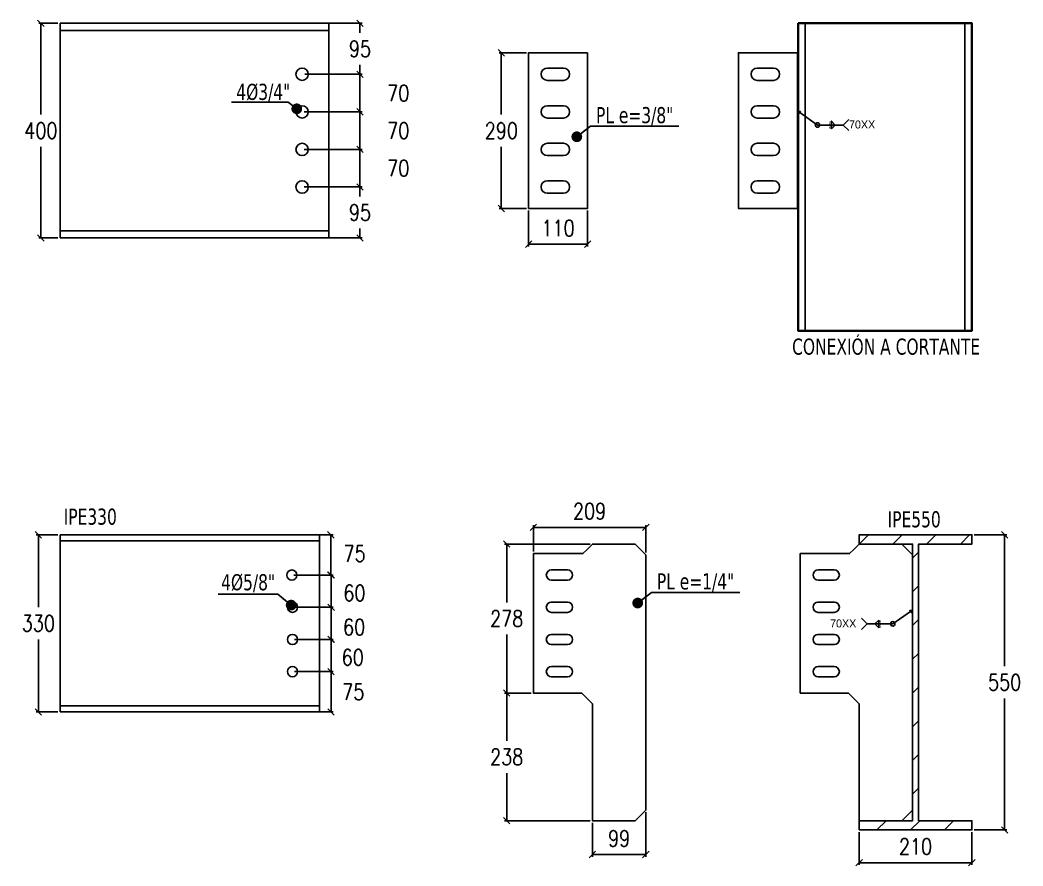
# Model space of a CAD drawing. Header units: millimetres. Extents: x -3691 to 88708, y -21236 to 36560.
# Drawn here: x 10652 to 12521, y -12082 to -10506 of the extents above; entities that cross this region are included whole.
import ezdxf
from ezdxf.enums import TextEntityAlignment as Align

# ---------------------------------------------------------------- set-up
doc = ezdxf.new("R2010")
doc.units = ezdxf.units.MM
for name, color, linetype in [('COTAS', 8, 'Continuous'), ('P-PLATINA', 6, 'Continuous'), ('perforaciones', 1, 'Continuous'), ('TITULO', 3, 'Continuous')]:
    doc.layers.add(name, color=color, linetype=linetype)
doc.layers.add('E_COLUMNAS-3', color=1, linetype='Continuous', lineweight=35)
doc.styles.add('CNI_COTAS', font='romans.shx', dxfattribs={"width": 0.8})
doc.styles.add('ROMANS', font='DINGRAFO.SHX')
doc.styles.add('VERDANA', font='verdana.ttf')
doc.dimstyles.new('1.1', dxfattribs={"dimscale": 0, "dimtxt": 15, "dimasz": 20, "dimexe": 2, "dimexo": 2, "dimgap": 7, "dimtad": 1, "dimdec": 0, "dimzin": 4, "dimdsep": 46, "dimtxsty": 'CNI_COTAS', "dimblk": 'DOTSMALL', "dimcen": 0, "dimclrd": 256, "dimclrt": 3, "dimadec": 0, "dimazin": 0, "dimtfac": 1, "dimtdec": 0, "dimtmove": 2, "dimatfit": 0, "dimldrblk": 'DOT', "dimfxl": 0.05, "dimtolj": 1, "dimtzin": 0, "dimarcsym": 1})
doc.dimstyles.new('1.4', dxfattribs={"dimscale": 0, "dimtxt": 30, "dimasz": 12, "dimexe": 4, "dimexo": 4, "dimgap": 15, "dimtad": 1, "dimdec": 0, "dimzin": 4, "dimdsep": 46, "dimtxsty": 'CNI_COTAS', "dimblk": 'OBLIQUE', "dimcen": -0.09, "dimclrd": 256, "dimclrt": 3, "dimadec": 0, "dimazin": 0, "dimtfac": 1, "dimtdec": 0, "dimtmove": 2, "dimatfit": 0, "dimldrblk": 'DOT', "dimfxl": 0.05, "dimtolj": 1, "dimtzin": 0, "dimarcsym": 0})

# ---------------------------------------------------------------- blocks, each defined once
blk = doc.blocks.new('_Dot')
at = {"color": 0, "linetype": 'ByBlock', "lineweight": -2}
blk.add_line((-0.5, 0), (-1, 0), dxfattribs=at)
at = {"color": 0, "linetype": 'ByBlock', "const_width": 0.5}
blk.add_lwpolyline([(-0.25, 0, 1), (0.25, 0, 1)], format="xyb", close=True, dxfattribs=at)
blk = doc.blocks.new('_DotSmall')
at = {"color": 0, "linetype": 'ByBlock', "const_width": 0.5}
blk.add_lwpolyline([(-0.0625, 0, 1), (0.0625, 0, 1)], format="xyb", close=True, dxfattribs=at)
blk = doc.blocks.new('_Oblique')
at = {"color": 0, "linetype": 'ByBlock', "lineweight": -2}
blk.add_line((-0.5, -0.5), (0.5, 0.5), dxfattribs=at)
blk = doc.blocks.new('*D172')
at = {"layer": 'COTAS', "color": 0, "lineweight": -2, "transparency": 16777216}
for p, q in [((11162.4, -11539.9), (11235.7, -11539.9)), ((11163.7, -11599.9), (11235.7, -11599.9))]:
    blk.add_line(p, q, dxfattribs=at)
at = {"layer": 'COTAS', "lineweight": -2, "transparency": 16777216}
blk.add_line((11231.7, -11539.9), (11231.7, -11599.9), dxfattribs=at)
at = {"layer": 'Defpoints', "color": 0, "transparency": 16777216}
for p in [(11158.4, -11539.9), (11159.7, -11599.9), (11231.7, -11599.9)]:
    blk.add_point(p, dxfattribs=at)
at = {"layer": 'COTAS', "lineweight": -2, "transparency": 16777216, "xscale": 12, "yscale": 12, "zscale": 12}
for p, rotation in [((11231.7, -11539.9), 90), ((11231.7, -11599.9), 270)]:
    blk.add_blockref('_Oblique', p, dxfattribs=dict(at, rotation=rotation))
at = {"layer": 'COTAS', "color": 3, "transparency": 16777216, "insert": (11275.1, -11573.4), "char_height": 30, "attachment_point": 5, "rotation": 0.01, "style": 'CNI_COTAS'}
blk.add_mtext('\\A1;60', dxfattribs=at)
blk = doc.blocks.new('*D173')
at = {"layer": 'COTAS', "color": 0, "lineweight": -2, "transparency": 16777216}
for p, q in [((11163.7, -11599.9), (11235.7, -11599.9)), ((11163.7, -11659.9), (11235.7, -11659.9))]:
    blk.add_line(p, q, dxfattribs=at)
at = {"layer": 'COTAS', "lineweight": -2, "transparency": 16777216}
blk.add_line((11231.7, -11599.9), (11231.7, -11659.9), dxfattribs=at)
at = {"layer": 'Defpoints', "color": 0, "transparency": 16777216}
for p in [(11159.7, -11599.9), (11159.7, -11659.9), (11231.7, -11659.9)]:
    blk.add_point(p, dxfattribs=at)
at = {"layer": 'COTAS', "lineweight": -2, "transparency": 16777216, "xscale": 12, "yscale": 12, "zscale": 12}
for p, rotation in [((11231.7, -11599.9), 90), ((11231.7, -11659.9), 270)]:
    blk.add_blockref('_Oblique', p, dxfattribs=dict(at, rotation=rotation))
at = {"layer": 'COTAS', "color": 3, "transparency": 16777216, "insert": (11274.6, -11636.9), "char_height": 30, "attachment_point": 5, "rotation": 0.01, "style": 'CNI_COTAS'}
blk.add_mtext('\\A1;60', dxfattribs=at)
blk = doc.blocks.new('*D174')
at = {"layer": 'COTAS', "color": 0, "lineweight": -2, "transparency": 16777216}
for p, q in [((11163.7, -11659.9), (11235.6, -11659.9)), ((11163.7, -11719.9), (11235.6, -11719.9))]:
    blk.add_line(p, q, dxfattribs=at)
at = {"layer": 'COTAS', "lineweight": -2, "transparency": 16777216}
blk.add_line((11231.6, -11659.9), (11231.6, -11719.9), dxfattribs=at)
at = {"layer": 'Defpoints', "color": 0, "transparency": 16777216}
for p in [(11159.7, -11659.9), (11159.7, -11719.9), (11231.6, -11719.9)]:
    blk.add_point(p, dxfattribs=at)
at = {"layer": 'COTAS', "lineweight": -2, "transparency": 16777216, "xscale": 12, "yscale": 12, "zscale": 12}
for p, rotation in [((11231.6, -11659.9), 90), ((11231.6, -11719.9), 270)]:
    blk.add_blockref('_Oblique', p, dxfattribs=dict(at, rotation=rotation))
at = {"layer": 'COTAS', "color": 3, "transparency": 16777216, "insert": (11271.9, -11693.3), "char_height": 30, "attachment_point": 5, "rotation": 0.01, "style": 'CNI_COTAS'}
blk.add_mtext('\\A1;60', dxfattribs=at)
blk = doc.blocks.new('*D175')
at = {"layer": 'COTAS', "color": 0, "lineweight": -2, "transparency": 16777216}
for p, q in [((11157.8, -11464.9), (11235.2, -11464.9)), ((11162.4, -11539.9), (11235.2, -11539.9))]:
    blk.add_line(p, q, dxfattribs=at)
at = {"layer": 'COTAS', "lineweight": -2, "transparency": 16777216}
blk.add_line((11231.2, -11539.9), (11231.2, -11464.9), dxfattribs=at)
at = {"layer": 'Defpoints', "color": 0, "transparency": 16777216}
for p in [(11153.8, -11464.9), (11231.2, -11464.9), (11158.4, -11539.9)]:
    blk.add_point(p, dxfattribs=at)
at = {"layer": 'COTAS', "lineweight": -2, "transparency": 16777216, "xscale": 12, "yscale": 12, "zscale": 12}
for p, rotation in [((11231.2, -11464.9), 90), ((11231.2, -11539.9), 270)]:
    blk.add_blockref('_Oblique', p, dxfattribs=dict(at, rotation=rotation))
at = {"layer": 'COTAS', "color": 3, "transparency": 16777216, "insert": (11275.4, -11500.1), "char_height": 30, "attachment_point": 5, "rotation": 0.01, "style": 'CNI_COTAS'}
blk.add_mtext('\\A1;75', dxfattribs=at)
blk = doc.blocks.new('*D176')
at = {"layer": 'COTAS', "color": 0, "lineweight": -2, "transparency": 16777216}
for p, q in [((11163.7, -11719.9), (11235.6, -11719.9)), ((11163.7, -11794.9), (11235.6, -11794.9))]:
    blk.add_line(p, q, dxfattribs=at)
at = {"layer": 'COTAS', "lineweight": -2, "transparency": 16777216}
blk.add_line((11231.6, -11719.9), (11231.6, -11794.9), dxfattribs=at)
at = {"layer": 'Defpoints', "color": 0, "transparency": 16777216}
for p in [(11159.7, -11719.9), (11159.7, -11794.9), (11231.6, -11794.9)]:
    blk.add_point(p, dxfattribs=at)
at = {"layer": 'COTAS', "lineweight": -2, "transparency": 16777216, "xscale": 12, "yscale": 12, "zscale": 12}
for p, rotation in [((11231.6, -11719.9), 90), ((11231.6, -11794.9), 270)]:
    blk.add_blockref('_Oblique', p, dxfattribs=dict(at, rotation=rotation))
at = {"layer": 'COTAS', "color": 3, "transparency": 16777216, "insert": (11273, -11757.4), "char_height": 30, "attachment_point": 5, "rotation": 0.01, "style": 'CNI_COTAS'}
blk.add_mtext('\\A1;75', dxfattribs=at)
blk = doc.blocks.new('*D183')
at = {"layer": 'COTAS', "color": 0, "lineweight": -2, "transparency": 16777216}
for p, q in [((11608.7, -11495.9), (11608.7, -11447.1)), ((11818.2, -11498.1), (11818.2, -11447.1))]:
    blk.add_line(p, q, dxfattribs=at)
at = {"layer": 'COTAS', "lineweight": -2, "transparency": 16777216}
blk.add_line((11608.7, -11451.1), (11818.2, -11451.1), dxfattribs=at)
at = {"layer": 'Defpoints', "color": 0, "transparency": 16777216}
for p in [(11818.2, -11451.1), (11608.7, -11499.9), (11818.2, -11502.1)]:
    blk.add_point(p, dxfattribs=at)
at = {"layer": 'COTAS', "lineweight": -2, "transparency": 16777216, "xscale": 12, "yscale": 12, "zscale": 12, "rotation": 180}
blk.add_blockref('_Oblique', (11608.7, -11451.1), dxfattribs=at)
at = {"layer": 'COTAS', "lineweight": -2, "transparency": 16777216, "xscale": 12, "yscale": 12, "zscale": 12}
blk.add_blockref('_Oblique', (11818.2, -11451.1), dxfattribs=at)
at = {"layer": 'COTAS', "color": 3, "transparency": 16777216, "insert": (11713.4, -11421.1), "char_height": 30, "attachment_point": 5, "style": 'CNI_COTAS'}
blk.add_mtext('\\A1;209', dxfattribs=at)
blk = doc.blocks.new('*D184')
at = {"layer": 'COTAS', "color": 0, "lineweight": -2, "transparency": 16777216}
for p, q in [((11714.7, -11482.1), (11554.9, -11482.1)), ((11604.7, -11759.9), (11554.9, -11759.9))]:
    blk.add_line(p, q, dxfattribs=at)
at = {"layer": 'COTAS', "lineweight": -2, "transparency": 16777216}
for p, q in [((11558.9, -11482.1), (11558.9, -11591)), ((11558.9, -11759.9), (11558.9, -11651))]:
    blk.add_line(p, q, dxfattribs=at)
at = {"layer": 'Defpoints', "color": 0, "transparency": 16777216}
for p in [(11718.7, -11482.1), (11558.9, -11759.9), (11608.7, -11759.9)]:
    blk.add_point(p, dxfattribs=at)
at = {"layer": 'COTAS', "lineweight": -2, "transparency": 16777216, "xscale": 12, "yscale": 12, "zscale": 12}
for p, rotation in [((11558.9, -11482.1), 90), ((11558.9, -11759.9), 270)]:
    blk.add_blockref('_Oblique', p, dxfattribs=dict(at, rotation=rotation))
at = {"layer": 'COTAS', "color": 3, "transparency": 16777216, "insert": (11558.9, -11621), "char_height": 30, "attachment_point": 5, "rotation": 0.01, "style": 'CNI_COTAS'}
blk.add_mtext('\\A1;278', dxfattribs=at)
blk = doc.blocks.new('*D185')
at = {"layer": 'COTAS', "color": 0, "lineweight": -2, "transparency": 16777216}
for p, q in [((11604.7, -11759.9), (11554.9, -11759.9)), ((11714.7, -11997.7), (11554.9, -11997.7))]:
    blk.add_line(p, q, dxfattribs=at)
at = {"layer": 'COTAS', "lineweight": -2, "transparency": 16777216}
for p, q in [((11558.9, -11759.9), (11558.9, -11848.8)), ((11558.9, -11997.7), (11558.9, -11908.8))]:
    blk.add_line(p, q, dxfattribs=at)
at = {"layer": 'Defpoints', "color": 0, "transparency": 16777216}
for p in [(11608.7, -11759.9), (11558.9, -11997.7), (11718.7, -11997.7)]:
    blk.add_point(p, dxfattribs=at)
at = {"layer": 'COTAS', "lineweight": -2, "transparency": 16777216, "xscale": 12, "yscale": 12, "zscale": 12}
for p, rotation in [((11558.9, -11759.9), 90), ((11558.9, -11997.7), 270)]:
    blk.add_blockref('_Oblique', p, dxfattribs=dict(at, rotation=rotation))
at = {"layer": 'COTAS', "color": 3, "transparency": 16777216, "insert": (11558.9, -11878.8), "char_height": 30, "attachment_point": 5, "rotation": 0.01, "style": 'CNI_COTAS'}
blk.add_mtext('\\A1;238', dxfattribs=at)
blk = doc.blocks.new('*D186')
at = {"layer": 'COTAS', "color": 0, "lineweight": -2, "transparency": 16777216}
for p, q in [((11818.2, -11981.7), (11818.2, -12064.7)), ((11718.7, -12001.7), (11718.7, -12064.7))]:
    blk.add_line(p, q, dxfattribs=at)
at = {"layer": 'COTAS', "lineweight": -2, "transparency": 16777216}
blk.add_line((11718.7, -12060.7), (11818.2, -12060.7), dxfattribs=at)
at = {"layer": 'Defpoints', "color": 0, "transparency": 16777216}
for p in [(11818.2, -11977.7), (11718.7, -11997.7), (11818.2, -12060.7)]:
    blk.add_point(p, dxfattribs=at)
at = {"layer": 'COTAS', "lineweight": -2, "transparency": 16777216, "xscale": 12, "yscale": 12, "zscale": 12, "rotation": 180}
blk.add_blockref('_Oblique', (11718.7, -12060.7), dxfattribs=at)
at = {"layer": 'COTAS', "lineweight": -2, "transparency": 16777216, "xscale": 12, "yscale": 12, "zscale": 12}
blk.add_blockref('_Oblique', (11818.2, -12060.7), dxfattribs=at)
at = {"layer": 'COTAS', "color": 3, "transparency": 16777216, "insert": (11768.4, -12030.7), "char_height": 30, "attachment_point": 5, "style": 'CNI_COTAS'}
blk.add_mtext('\\A1;99', dxfattribs=at)
blk = doc.blocks.new('SOLDADURA FILETE ALREDEDOR 1 DE 8')
h = blk.add_hatch(color=256)
h.dxf.hatch_style = 1
h.paths.add_polyline_path([(8202.3, -7175.2), (8199.7, -7171.4), (8204.2, -7171)])
for p, q in [((8201, -7173.3), (8168, -7196.3)), ((8168, -7196.3), (8120.2, -7196.3)), ((8141.8, -7189.2), (8134.7, -7196.3)), ((8141.8, -7203.4), (8134.7, -7196.3)), ((8141.8, -7196.3), (8141.8, -7189.2)), ((8141.8, -7196.3), (8141.8, -7203.4))]:
    blk.add_line(p, q)
blk.add_lwpolyline([(8204.2, -7171), (8202.3, -7175.2), (8199.7, -7171.4)], close=True)
blk.add_lwpolyline([(8109.7, -7206.8), (8120.2, -7196.3), (8109.7, -7185.8)])
blk.add_circle((8168, -7196.3), 4.13)
at = {"layer": 'TITULO', "style": 'ROMANS'}
for s, height, p in [('70XX', 14.92, (8051.2, -7202.9)), ('8', 5.33, (8142.6, -7195.1)), ('8', 5.33, (8142.6, -7203.4))]:
    blk.add_text(s, height=height, dxfattribs=at).set_placement(p)
blk = doc.blocks.new('*D188')
at = {"layer": 'COTAS', "color": 0, "lineweight": -2, "transparency": 16777216}
for p, q in [((12215.9, -12018.9), (12215.9, -12079.9)), ((12425.9, -12018.9), (12425.9, -12079.9))]:
    blk.add_line(p, q, dxfattribs=at)
at = {"layer": 'COTAS', "lineweight": -2, "transparency": 16777216}
blk.add_line((12215.9, -12075.9), (12425.9, -12075.9), dxfattribs=at)
at = {"layer": 'Defpoints', "color": 0, "transparency": 16777216}
for p in [(12215.9, -12014.9), (12425.9, -12014.9), (12425.9, -12075.9)]:
    blk.add_point(p, dxfattribs=at)
at = {"layer": 'COTAS', "lineweight": -2, "transparency": 16777216, "xscale": 12, "yscale": 12, "zscale": 12, "rotation": 180}
blk.add_blockref('_Oblique', (12215.9, -12075.9), dxfattribs=at)
at = {"layer": 'COTAS', "lineweight": -2, "transparency": 16777216, "xscale": 12, "yscale": 12, "zscale": 12}
blk.add_blockref('_Oblique', (12425.9, -12075.9), dxfattribs=at)
at = {"layer": 'COTAS', "color": 3, "transparency": 16777216, "insert": (12320.9, -12045.9), "char_height": 30, "attachment_point": 5, "style": 'CNI_COTAS'}
blk.add_mtext('\\A1;210', dxfattribs=at)
blk = doc.blocks.new('*D189')
at = {"layer": 'COTAS', "color": 0, "lineweight": -2, "transparency": 16777216}
for p, q in [((12429.9, -11464.9), (12491, -11464.9)), ((12429.9, -12014.9), (12491, -12014.9))]:
    blk.add_line(p, q, dxfattribs=at)
at = {"layer": 'COTAS', "lineweight": -2, "transparency": 16777216}
for p, q in [((12487, -11464.9), (12487, -11709.9)), ((12487, -12014.9), (12487, -11769.9))]:
    blk.add_line(p, q, dxfattribs=at)
at = {"layer": 'Defpoints', "color": 0, "transparency": 16777216}
for p in [(12425.9, -11464.9), (12487, -11464.9), (12425.9, -12014.9)]:
    blk.add_point(p, dxfattribs=at)
at = {"layer": 'COTAS', "lineweight": -2, "transparency": 16777216, "xscale": 12, "yscale": 12, "zscale": 12}
for p, rotation in [((12487, -11464.9), 90), ((12487, -12014.9), 270)]:
    blk.add_blockref('_Oblique', p, dxfattribs=dict(at, rotation=rotation))
at = {"layer": 'COTAS', "color": 3, "transparency": 16777216, "insert": (12487, -11739.9), "char_height": 30, "attachment_point": 5, "rotation": 0.01, "style": 'CNI_COTAS'}
blk.add_mtext('\\A1;550', dxfattribs=at)
blk = doc.blocks.new('TUBO OP2')
at = {"layer": 'COTAS', "ltscale": 0.0004}
for p, q in [((11933.5, -5821.9), (11933.5, -5249.1)), ((12231.5, -5821.9), (12231.5, -5249.1))]:
    blk.add_line(p, q, dxfattribs=at)
at = {"layer": 'E_COLUMNAS-3'}
blk.add_polyline3d([(11920.5, -5249.1, 0), (12244.5, -5249.1, 0), (12244.5, -5821.9, 0), (11920.5, -5821.9, 0)], close=True, dxfattribs=at)
blk = doc.blocks.new('*D258')
at = {"layer": 'COTAS', "lineweight": -2, "transparency": 16777216}
for p, q in [((11285.4, -10606.9), (11285.4, -10594.9)), ((11285.4, -10676.9), (11285.4, -10606.9)), ((11285.4, -10676.9), (11285.4, -10688.9))]:
    blk.add_line(p, q, dxfattribs=at)
at = {"layer": 'COTAS', "color": 0, "lineweight": -2, "transparency": 16777216}
for p, q in [((11182.4, -10606.9), (11289.4, -10606.9)), ((11181.6, -10676.9), (11289.4, -10676.9))]:
    blk.add_line(p, q, dxfattribs=at)
at = {"layer": 'Defpoints', "color": 0, "transparency": 16777216}
for p in [(11178.4, -10606.9), (11285.4, -10606.9), (11177.6, -10676.9)]:
    blk.add_point(p, dxfattribs=at)
at = {"layer": 'COTAS', "lineweight": -2, "transparency": 16777216, "xscale": 12, "yscale": 12, "zscale": 12}
for p, rotation in [((11285.4, -10606.9), 270), ((11285.4, -10676.9), 90)]:
    blk.add_blockref('_Oblique', p, dxfattribs=dict(at, rotation=rotation))
at = {"layer": 'COTAS', "color": 3, "transparency": 16777216, "insert": (11356.9, -10641.9), "char_height": 30, "attachment_point": 5, "rotation": 0.01, "style": 'CNI_COTAS'}
blk.add_mtext('\\A1;70', dxfattribs=at)
blk = doc.blocks.new('*D259')
at = {"layer": 'COTAS', "color": 0, "lineweight": -2, "transparency": 16777216}
for p, q in [((11182.4, -10511.9), (11289.4, -10511.9)), ((11182.4, -10606.9), (11289.4, -10606.9))]:
    blk.add_line(p, q, dxfattribs=at)
at = {"layer": 'COTAS', "lineweight": -2, "transparency": 16777216}
for p, q in [((11285.4, -10511.9), (11285.4, -10529.4)), ((11285.4, -10606.9), (11285.4, -10589.4))]:
    blk.add_line(p, q, dxfattribs=at)
at = {"layer": 'Defpoints', "color": 0, "transparency": 16777216}
for p in [(11178.4, -10511.9), (11285.4, -10511.9), (11178.4, -10606.9)]:
    blk.add_point(p, dxfattribs=at)
at = {"layer": 'COTAS', "lineweight": -2, "transparency": 16777216, "xscale": 12, "yscale": 12, "zscale": 12}
for p, rotation in [((11285.4, -10511.9), 90), ((11285.4, -10606.9), 270)]:
    blk.add_blockref('_Oblique', p, dxfattribs=dict(at, rotation=rotation))
at = {"layer": 'COTAS', "color": 3, "transparency": 16777216, "insert": (11285.4, -10559.4), "char_height": 30, "attachment_point": 5, "rotation": 0.01, "style": 'CNI_COTAS'}
blk.add_mtext('\\A1;95', dxfattribs=at)
blk = doc.blocks.new('*D260')
at = {"layer": 'COTAS', "lineweight": -2, "transparency": 16777216}
for p, q in [((11285.4, -10676.9), (11285.4, -10664.9)), ((11285.4, -10676.9), (11285.4, -10746.9)), ((11285.4, -10746.9), (11285.4, -10758.9))]:
    blk.add_line(p, q, dxfattribs=at)
at = {"layer": 'COTAS', "color": 0, "lineweight": -2, "transparency": 16777216}
for p, q in [((11181.6, -10676.9), (11289.4, -10676.9)), ((11181.6, -10746.9), (11289.4, -10746.9))]:
    blk.add_line(p, q, dxfattribs=at)
at = {"layer": 'Defpoints', "color": 0, "transparency": 16777216}
for p in [(11177.6, -10676.9), (11177.6, -10746.9), (11285.4, -10746.9)]:
    blk.add_point(p, dxfattribs=at)
at = {"layer": 'COTAS', "lineweight": -2, "transparency": 16777216, "xscale": 12, "yscale": 12, "zscale": 12}
for p, rotation in [((11285.4, -10676.9), 270), ((11285.4, -10746.9), 90)]:
    blk.add_blockref('_Oblique', p, dxfattribs=dict(at, rotation=rotation))
at = {"layer": 'COTAS', "color": 3, "transparency": 16777216, "insert": (11356.9, -10711.9), "char_height": 30, "attachment_point": 5, "rotation": 0.01, "style": 'CNI_COTAS'}
blk.add_mtext('\\A1;70', dxfattribs=at)
blk = doc.blocks.new('*D261')
at = {"layer": 'COTAS', "color": 0, "lineweight": -2, "transparency": 16777216}
for p, q in [((11181.6, -10746.9), (11289.4, -10746.9)), ((11181.6, -10816.9), (11289.4, -10816.9))]:
    blk.add_line(p, q, dxfattribs=at)
at = {"layer": 'COTAS', "lineweight": -2, "transparency": 16777216}
for p, q in [((11285.4, -10746.9), (11285.4, -10734.9)), ((11285.4, -10816.9), (11285.4, -10746.9)), ((11285.4, -10816.9), (11285.4, -10828.9))]:
    blk.add_line(p, q, dxfattribs=at)
at = {"layer": 'Defpoints', "color": 0, "transparency": 16777216}
for p in [(11177.6, -10746.9), (11285.4, -10746.9), (11177.6, -10816.9)]:
    blk.add_point(p, dxfattribs=at)
at = {"layer": 'COTAS', "lineweight": -2, "transparency": 16777216, "xscale": 12, "yscale": 12, "zscale": 12}
for p, rotation in [((11285.4, -10746.9), 270), ((11285.4, -10816.9), 90)]:
    blk.add_blockref('_Oblique', p, dxfattribs=dict(at, rotation=rotation))
at = {"layer": 'COTAS', "color": 3, "transparency": 16777216, "insert": (11356.9, -10781.9), "char_height": 30, "attachment_point": 5, "rotation": 0.01, "style": 'CNI_COTAS'}
blk.add_mtext('\\A1;70', dxfattribs=at)
blk = doc.blocks.new('*D262')
at = {"layer": 'COTAS', "color": 0, "lineweight": -2, "transparency": 16777216}
for p, q in [((11181.6, -10816.9), (11289.4, -10816.9)), ((11182.4, -10911.9), (11289.4, -10911.9))]:
    blk.add_line(p, q, dxfattribs=at)
at = {"layer": 'COTAS', "lineweight": -2, "transparency": 16777216}
for p, q in [((11285.4, -10816.9), (11285.4, -10834.4)), ((11285.4, -10911.9), (11285.4, -10894.4))]:
    blk.add_line(p, q, dxfattribs=at)
at = {"layer": 'Defpoints', "color": 0, "transparency": 16777216}
for p in [(11177.6, -10816.9), (11178.4, -10911.9), (11285.4, -10911.9)]:
    blk.add_point(p, dxfattribs=at)
at = {"layer": 'COTAS', "lineweight": -2, "transparency": 16777216, "xscale": 12, "yscale": 12, "zscale": 12}
for p, rotation in [((11285.4, -10816.9), 90), ((11285.4, -10911.9), 270)]:
    blk.add_blockref('_Oblique', p, dxfattribs=dict(at, rotation=rotation))
at = {"layer": 'COTAS', "color": 3, "transparency": 16777216, "insert": (11285.4, -10864.4), "char_height": 30, "attachment_point": 5, "rotation": 0.01, "style": 'CNI_COTAS'}
blk.add_mtext('\\A1;95', dxfattribs=at)
blk = doc.blocks.new('*D263')
at = {"layer": 'COTAS', "color": 0, "lineweight": -2, "transparency": 16777216}
for p, q in [((11595.7, -10566.9), (11544.9, -10566.9)), ((11595.7, -10856.9), (11544.9, -10856.9))]:
    blk.add_line(p, q, dxfattribs=at)
at = {"layer": 'COTAS', "lineweight": -2, "transparency": 16777216}
for p, q in [((11548.9, -10566.9), (11548.9, -10681.9)), ((11548.9, -10856.9), (11548.9, -10741.9))]:
    blk.add_line(p, q, dxfattribs=at)
at = {"layer": 'Defpoints', "color": 0, "transparency": 16777216}
for p in [(11548.9, -10566.9), (11599.7, -10566.9), (11599.7, -10856.9)]:
    blk.add_point(p, dxfattribs=at)
at = {"layer": 'COTAS', "lineweight": -2, "transparency": 16777216, "xscale": 12, "yscale": 12, "zscale": 12}
for p, rotation in [((11548.9, -10566.9), 90), ((11548.9, -10856.9), 270)]:
    blk.add_blockref('_Oblique', p, dxfattribs=dict(at, rotation=rotation))
at = {"layer": 'COTAS', "color": 3, "transparency": 16777216, "insert": (11548.9, -10711.9), "char_height": 30, "attachment_point": 5, "rotation": 0.01, "style": 'CNI_COTAS'}
blk.add_mtext('\\A1;290', dxfattribs=at)
blk = doc.blocks.new('*D264')
at = {"layer": 'COTAS', "color": 0, "lineweight": -2, "transparency": 16777216}
for p, q in [((11599.7, -10860.9), (11599.7, -10927.5)), ((11709.7, -10860.9), (11709.7, -10927.5))]:
    blk.add_line(p, q, dxfattribs=at)
at = {"layer": 'COTAS', "lineweight": -2, "transparency": 16777216}
blk.add_line((11599.7, -10923.5), (11709.7, -10923.5), dxfattribs=at)
at = {"layer": 'Defpoints', "color": 0, "transparency": 16777216}
for p in [(11599.7, -10856.9), (11709.7, -10856.9), (11709.7, -10923.5)]:
    blk.add_point(p, dxfattribs=at)
at = {"layer": 'COTAS', "lineweight": -2, "transparency": 16777216, "xscale": 12, "yscale": 12, "zscale": 12, "rotation": 180}
blk.add_blockref('_Oblique', (11599.7, -10923.5), dxfattribs=at)
at = {"layer": 'COTAS', "lineweight": -2, "transparency": 16777216, "xscale": 12, "yscale": 12, "zscale": 12}
blk.add_blockref('_Oblique', (11709.7, -10923.5), dxfattribs=at)
at = {"layer": 'COTAS', "color": 3, "transparency": 16777216, "insert": (11654.7, -10893.5), "char_height": 30, "attachment_point": 5, "style": 'CNI_COTAS'}
blk.add_mtext('\\A1;110', dxfattribs=at)
blk = doc.blocks.new('SOLDADURA FILETE ALREDEDOR 1 DE 8 ESPEJO')
h = blk.add_hatch(color=256)
h.dxf.hatch_style = 1
h.paths.add_polyline_path([(13304.8, -8226.9), (13307.4, -8223.2), (13302.9, -8222.8)])
for p, q in [((13306.1, -8225), (13339.1, -8248.1)), ((13339.1, -8248.1), (13386.9, -8248.1))]:
    blk.add_line(p, q)
for points in [[(13302.9, -8222.8), (13304.8, -8226.9), (13307.4, -8223.2)], [(13365.3, -8248.1), (13365.3, -8240.9), (13372.4, -8248.1), (13365.3, -8255.2)]]:
    blk.add_lwpolyline(points, close=True)
blk.add_lwpolyline([(13397.4, -8258.5), (13386.9, -8248.1), (13397.4, -8237.6)])
blk.add_circle((13339.1, -8248.1), 4.13)
at = {"layer": 'TITULO', "style": 'ROMANS'}
for s, height, p in [('8', 5.33, (13360.7, -8247.1)), ('70XX', 14.92, (13397.9, -8254.6)), ('8', 5.33, (13360.7, -8255.3))]:
    blk.add_text(s, height=height, dxfattribs=at).set_placement(p)
blk = doc.blocks.new('*D319')
at = {"layer": 'COTAS', "color": 0, "lineweight": -2, "transparency": 16777216}
for p, q in [((10722.5, -11464.9), (10682, -11464.9)), ((10722.5, -11794.9), (10682, -11794.9))]:
    blk.add_line(p, q, dxfattribs=at)
at = {"layer": 'COTAS', "lineweight": -2, "transparency": 16777216}
for p, q in [((10686, -11464.9), (10686, -11599.9)), ((10686, -11794.9), (10686, -11659.9))]:
    blk.add_line(p, q, dxfattribs=at)
at = {"layer": 'Defpoints', "color": 0, "transparency": 16777216}
for p in [(10686, -11464.9), (10726.5, -11464.9), (10726.5, -11794.9)]:
    blk.add_point(p, dxfattribs=at)
at = {"layer": 'COTAS', "lineweight": -2, "transparency": 16777216, "xscale": 12, "yscale": 12, "zscale": 12}
for p, rotation in [((10686, -11464.9), 90), ((10686, -11794.9), 270)]:
    blk.add_blockref('_Oblique', p, dxfattribs=dict(at, rotation=rotation))
at = {"layer": 'COTAS', "color": 3, "transparency": 16777216, "insert": (10686, -11629.9), "char_height": 30, "attachment_point": 5, "rotation": 0.01, "style": 'CNI_COTAS'}
blk.add_mtext('\\A1;330', dxfattribs=at)
blk = doc.blocks.new('*D320')
at = {"layer": 'COTAS', "color": 0, "lineweight": -2, "transparency": 16777216}
for p, q in [((10722.5, -10511.9), (10686.7, -10511.9)), ((10722.5, -10911.9), (10686.7, -10911.9))]:
    blk.add_line(p, q, dxfattribs=at)
at = {"layer": 'COTAS', "lineweight": -2, "transparency": 16777216}
for p, q in [((10690.7, -10511.9), (10690.7, -10681.9)), ((10690.7, -10911.9), (10690.7, -10741.9))]:
    blk.add_line(p, q, dxfattribs=at)
at = {"layer": 'Defpoints', "color": 0, "transparency": 16777216}
for p in [(10690.7, -10511.9), (10726.5, -10511.9), (10726.5, -10911.9)]:
    blk.add_point(p, dxfattribs=at)
at = {"layer": 'COTAS', "lineweight": -2, "transparency": 16777216, "xscale": 12, "yscale": 12, "zscale": 12}
for p, rotation in [((10690.7, -10511.9), 90), ((10690.7, -10911.9), 270)]:
    blk.add_blockref('_Oblique', p, dxfattribs=dict(at, rotation=rotation))
at = {"layer": 'COTAS', "color": 3, "transparency": 16777216, "insert": (10690.7, -10711.9), "char_height": 30, "attachment_point": 5, "rotation": 0.01, "style": 'CNI_COTAS'}
blk.add_mtext('\\A1;400', dxfattribs=at)

msp = doc.modelspace()

# ---------------------------------------------------------------- hatches: boundary and pattern name
at = {"linetype": 'Continuous'}
h = msp.add_hatch(dxfattribs=at)
h.set_pattern_fill('', scale=14, style=0, pattern_type=0)
h.set_pattern_definition([(45, (12215.918, -11482.104), (-31.431, 31.431), [])])
h.paths.add_polyline_path([(12215.9, -11464.9), (12215.9, -11482.1), (12315.4, -11482.1), (12315.4, -11997.7), (12215.9, -11997.7), (12215.9, -12014.9), (12425.9, -12014.9), (12425.9, -11997.7), (12326.5, -11997.7), (12326.5, -11482.1), (12425.9, -11482.1), (12425.9, -11464.9)])

# ---------------------------------------------------------------- linework, layer by layer
at = {"color": 2, "linetype": 'Continuous'}
for p, q in [((10726.5, -10511.9), (10726.5, -10911.9)), ((10726.5, -10511.9), (11227.6, -10511.9)), ((11227.6, -10511.9), (11227.6, -10911.9)), ((10726.5, -10525.4), (11227.6, -10525.4)), ((11227.6, -10898.4), (10726.5, -10898.4)), ((10726.5, -10911.9), (11227.6, -10911.9)), ((10726.5, -11464.9), (11209.7, -11464.9)), ((10726.5, -11794.9), (10726.5, -11464.9)), ((10726.5, -11476.4), (11209.7, -11476.4)), ((11209.7, -11794.9), (11209.7, -11464.9)), ((10726.5, -11783.4), (11209.7, -11783.4)), ((11209.7, -11794.9), (10726.5, -11794.9))]:
    msp.add_line(p, q, dxfattribs=at)
msp.add_lwpolyline([(12215.9, -12014.9), (12215.9, -11997.7), (12315.4, -11997.7), (12315.4, -11482.1), (12215.9, -11482.1), (12215.9, -11464.9), (12425.9, -11464.9), (12425.9, -11482.1), (12326.5, -11482.1), (12326.5, -11997.7), (12425.9, -11997.7), (12425.9, -12014.9)], close=True, dxfattribs=at)
at = {"layer": 'P-PLATINA', "color": 6}
for points in [[(11709.7, -10566.9), (11699.7, -10566.9), (11599.7, -10566.9), (11599.7, -10856.9), (11699.7, -10856.9), (11709.7, -10856.9)], [(12100.9, -10566.9), (12090.9, -10566.9), (11990.9, -10566.9), (11990.9, -10856.9), (12090.9, -10856.9), (12100.9, -10856.9)], [(11798.2, -11997.7), (11718.7, -11997.7), (11718.7, -11779.9), (11708.7, -11769.9), (11698.7, -11759.9), (11608.7, -11759.9), (11608.7, -11499.9), (11700.9, -11499.9), (11708.7, -11492.1), (11718.7, -11482.1), (11798.2, -11482.1), (11818.2, -11502.1), (11818.2, -11977.7)], [(12295.4, -11997.7), (12215.9, -11997.7), (12215.9, -11779.9), (12205.9, -11769.9), (12195.9, -11759.9), (12105.9, -11759.9), (12105.9, -11499.9), (12198.1, -11499.9), (12205.9, -11492.1), (12215.9, -11482.1), (12295.4, -11482.1), (12315.4, -11502.1), (12315.4, -11977.7)]]:
    msp.add_lwpolyline(points, close=True, dxfattribs=at)
at = {"layer": 'P-PLATINA', "linetype": 'Continuous'}
for points in [[(11634.7, -10595.4), (11664.7, -10595.4), (11669.1, -10596.2), (11672.8, -10598.7), (11675.3, -10602.5), (11676.2, -10606.9), (11675.3, -10611.3), (11672.8, -10615), (11669.1, -10617.5), (11664.7, -10618.4), (11634.7, -10618.4), (11634.7, -10618.4), (11630.3, -10617.5), (11626.5, -10615), (11624, -10611.3), (11623.2, -10606.9), (11624, -10602.5), (11626.5, -10598.7), (11630.3, -10596.2), (11634.7, -10595.4)], [(12025.9, -10595.4), (12055.9, -10595.4), (12060.3, -10596.2), (12064.1, -10598.7), (12066.6, -10602.5), (12067.4, -10606.9), (12066.6, -10611.3), (12064.1, -10615), (12060.3, -10617.5), (12055.9, -10618.4), (12025.9, -10618.4), (12025.9, -10618.4), (12021.5, -10617.5), (12017.8, -10615), (12015.3, -10611.3), (12014.4, -10606.9), (12015.3, -10602.5), (12017.8, -10598.7), (12021.5, -10596.2), (12025.9, -10595.4)], [(11634.7, -10665.4), (11664.7, -10665.4), (11669.1, -10666.2), (11672.8, -10668.7), (11675.3, -10672.5), (11676.2, -10676.9), (11675.3, -10681.3), (11672.8, -10685), (11669.1, -10687.5), (11664.7, -10688.4), (11634.7, -10688.4), (11634.7, -10688.4), (11630.3, -10687.5), (11626.5, -10685), (11624, -10681.3), (11623.2, -10676.9), (11624, -10672.5), (11626.5, -10668.7), (11630.3, -10666.2), (11634.7, -10665.4)], [(12025.9, -10665.4), (12055.9, -10665.4), (12060.3, -10666.2), (12064.1, -10668.7), (12066.6, -10672.5), (12067.4, -10676.9), (12066.6, -10681.3), (12064.1, -10685), (12060.3, -10687.5), (12055.9, -10688.4), (12025.9, -10688.4), (12025.9, -10688.4), (12021.5, -10687.5), (12017.8, -10685), (12015.3, -10681.3), (12014.4, -10676.9), (12015.3, -10672.5), (12017.8, -10668.7), (12021.5, -10666.2), (12025.9, -10665.4)], [(11634.7, -10735.4), (11664.7, -10735.4), (11669.1, -10736.2), (11672.8, -10738.7), (11675.3, -10742.5), (11676.2, -10746.9), (11675.3, -10751.3), (11672.8, -10755), (11669.1, -10757.5), (11664.7, -10758.4), (11634.7, -10758.4), (11634.7, -10758.4), (11630.3, -10757.5), (11626.5, -10755), (11624, -10751.3), (11623.2, -10746.9), (11624, -10742.5), (11626.5, -10738.7), (11630.3, -10736.2), (11634.7, -10735.4)], [(12025.9, -10735.4), (12055.9, -10735.4), (12060.3, -10736.2), (12064.1, -10738.7), (12066.6, -10742.5), (12067.4, -10746.9), (12066.6, -10751.3), (12064.1, -10755), (12060.3, -10757.5), (12055.9, -10758.4), (12025.9, -10758.4), (12025.9, -10758.4), (12021.5, -10757.5), (12017.8, -10755), (12015.3, -10751.3), (12014.4, -10746.9), (12015.3, -10742.5), (12017.8, -10738.7), (12021.5, -10736.2), (12025.9, -10735.4)], [(11634.7, -10805.4), (11664.7, -10805.4), (11669.1, -10806.2), (11672.8, -10808.7), (11675.3, -10812.5), (11676.2, -10816.9), (11675.3, -10821.3), (11672.8, -10825), (11669.1, -10827.5), (11664.7, -10828.4), (11634.7, -10828.4), (11634.7, -10828.4), (11630.3, -10827.5), (11626.5, -10825), (11624, -10821.3), (11623.2, -10816.9), (11624, -10812.5), (11626.5, -10808.7), (11630.3, -10806.2), (11634.7, -10805.4)], [(12025.9, -10805.4), (12055.9, -10805.4), (12060.3, -10806.2), (12064.1, -10808.7), (12066.6, -10812.5), (12067.4, -10816.9), (12066.6, -10821.3), (12064.1, -10825), (12060.3, -10827.5), (12055.9, -10828.4), (12025.9, -10828.4), (12025.9, -10828.4), (12021.5, -10827.5), (12017.8, -10825), (12015.3, -10821.3), (12014.4, -10816.9), (12015.3, -10812.5), (12017.8, -10808.7), (12021.5, -10806.2), (12025.9, -10805.4)]]:
    msp.add_lwpolyline(points, close=True, dxfattribs=at)
for points in [[(11648.8, -11549.4), (11642.2, -11549.4), (11638.6, -11548.7), (11635.5, -11546.6), (11633.4, -11543.5), (11632.7, -11539.9), (11633.4, -11536.3), (11635.5, -11533.2), (11638.6, -11531.1), (11642.2, -11530.4), (11648.8, -11530.4)], [(11642.2, -11530.4), (11672.2, -11530.4), (11675.8, -11531.1), (11678.9, -11533.2), (11681, -11536.3), (11681.7, -11539.9), (11681, -11543.5), (11678.9, -11546.6), (11675.8, -11548.7), (11672.2, -11549.4), (11642.2, -11549.4)], [(12146, -11549.4), (12139.4, -11549.4), (12135.8, -11548.7), (12132.7, -11546.6), (12130.6, -11543.5), (12129.9, -11539.9), (12130.6, -11536.3), (12132.7, -11533.2), (12135.8, -11531.1), (12139.4, -11530.4), (12146, -11530.4)], [(12139.4, -11530.4), (12169.4, -11530.4), (12173.1, -11531.1), (12176.1, -11533.2), (12178.2, -11536.3), (12178.9, -11539.9), (12178.2, -11543.5), (12176.1, -11546.6), (12173.1, -11548.7), (12169.4, -11549.4), (12139.4, -11549.4)], [(11648.8, -11609.4), (11642.2, -11609.4), (11638.6, -11608.7), (11635.5, -11606.6), (11633.4, -11603.5), (11632.7, -11599.9), (11633.4, -11596.3), (11635.5, -11593.2), (11638.6, -11591.1), (11642.2, -11590.4), (11648.8, -11590.4)], [(11642.2, -11590.4), (11672.2, -11590.4), (11675.8, -11591.1), (11678.9, -11593.2), (11681, -11596.3), (11681.7, -11599.9), (11681, -11603.5), (11678.9, -11606.6), (11675.8, -11608.7), (11672.2, -11609.4), (11642.2, -11609.4)], [(12146, -11609.4), (12139.4, -11609.4), (12135.8, -11608.7), (12132.7, -11606.6), (12130.6, -11603.5), (12129.9, -11599.9), (12130.6, -11596.3), (12132.7, -11593.2), (12135.8, -11591.1), (12139.4, -11590.4), (12146, -11590.4)], [(12139.4, -11590.4), (12169.4, -11590.4), (12173.1, -11591.1), (12176.1, -11593.2), (12178.2, -11596.3), (12178.9, -11599.9), (12178.2, -11603.5), (12176.1, -11606.6), (12173.1, -11608.7), (12169.4, -11609.4), (12139.4, -11609.4)], [(11648.8, -11669.4), (11642.2, -11669.4), (11638.6, -11668.7), (11635.5, -11666.6), (11633.4, -11663.5), (11632.7, -11659.9), (11633.4, -11656.3), (11635.5, -11653.2), (11638.6, -11651.1), (11642.2, -11650.4), (11648.8, -11650.4)], [(11642.2, -11650.4), (11672.2, -11650.4), (11675.8, -11651.1), (11678.9, -11653.2), (11681, -11656.3), (11681.7, -11659.9), (11681, -11663.5), (11678.9, -11666.6), (11675.8, -11668.7), (11672.2, -11669.4), (11642.2, -11669.4)], [(12146, -11669.4), (12139.4, -11669.4), (12135.8, -11668.7), (12132.7, -11666.6), (12130.6, -11663.5), (12129.9, -11659.9), (12130.6, -11656.3), (12132.7, -11653.2), (12135.8, -11651.1), (12139.4, -11650.4), (12146, -11650.4)], [(12139.4, -11650.4), (12169.4, -11650.4), (12173.1, -11651.1), (12176.1, -11653.2), (12178.2, -11656.3), (12178.9, -11659.9), (12178.2, -11663.5), (12176.1, -11666.6), (12173.1, -11668.7), (12169.4, -11669.4), (12139.4, -11669.4)], [(11648.8, -11729.4), (11642.2, -11729.4), (11638.6, -11728.7), (11635.5, -11726.6), (11633.4, -11723.5), (11632.7, -11719.9), (11633.4, -11716.3), (11635.5, -11713.2), (11638.6, -11711.1), (11642.2, -11710.4), (11648.8, -11710.4)], [(11642.2, -11710.4), (11672.2, -11710.4), (11675.8, -11711.1), (11678.9, -11713.2), (11681, -11716.3), (11681.7, -11719.9), (11681, -11723.5), (11678.9, -11726.6), (11675.8, -11728.7), (11672.2, -11729.4), (11642.2, -11729.4)], [(12146, -11729.4), (12139.4, -11729.4), (12135.8, -11728.7), (12132.7, -11726.6), (12130.6, -11723.5), (12129.9, -11719.9), (12130.6, -11716.3), (12132.7, -11713.2), (12135.8, -11711.1), (12139.4, -11710.4), (12146, -11710.4)], [(12139.4, -11710.4), (12169.4, -11710.4), (12173.1, -11711.1), (12176.1, -11713.2), (12178.2, -11716.3), (12178.9, -11719.9), (12178.2, -11723.5), (12176.1, -11726.6), (12173.1, -11728.7), (12169.4, -11729.4), (12139.4, -11729.4)]]:
    msp.add_lwpolyline(points, dxfattribs=at)
at = {"layer": 'perforaciones'}
for centre, radius in [((11177.6, -10606.9), 11.5), ((11177.6, -10676.9), 11.5), ((11177.6, -10746.9), 11.5), ((11177.6, -10816.9), 11.5), ((11158.4, -11539.9), 9.5), ((11159.7, -11599.9), 9.5), ((11159.7, -11659.9), 9.5), ((11159.7, -11719.9), 9.5)]:
    msp.add_circle(centre, radius, dxfattribs=at)

# ---------------------------------------------------------------- block references
for name, p in [('SOLDADURA FILETE ALREDEDOR 1 DE 8 ESPEJO', (-1201, -2453.3)), ('SOLDADURA FILETE ALREDEDOR 1 DE 8', (4110.5, -4434.6))]:
    msp.add_blockref(name, p)
at = {"layer": 'COTAS'}
msp.add_blockref('TUBO OP2', (181.4, -5262.8), dxfattribs=at)

# ---------------------------------------------------------------- texts
at = {"color": 96, "style": 'VERDANA', "width": 0.7}
for s, p in [('4%%C3/4"', (11105.2, -10639.6)), ('PL e=3/8"', (11797.4, -10683)), ('CONEXIÓN A CORTANTE', (12266.1, -11114.3)), ('IPE330', (10782.8, -11431.1)), ('IPE550', (12318.4, -11436)), ('4%%C5/8"', (11076.9, -11553.3)), ('PL e=1/4"', (11910.9, -11551.8))]:
    msp.add_text(s, height=30, dxfattribs=at).set_placement(p, align=Align.MIDDLE_CENTER)

# ---------------------------------------------------------------- dimensions: what is measured, and where the dimension line sits
at = {"layer": 'COTAS'}
for base, p1, p2, picture, middle in [((10690.7, -10511.9), (10726.5, -10911.9), (10726.5, -10511.9), '*D320', (10690.7, -10711.9)), ((11285.4, -10511.9), (11178.4, -10606.9), (11178.4, -10511.9), '*D259', (11285.4, -10559.4)), ((11548.9, -10566.9), (11599.7, -10856.9), (11599.7, -10566.9), '*D263', (11548.9, -10711.9)), ((11285.4, -10606.9), (11177.6, -10676.9), (11178.4, -10606.9), '*D258', (11356.9, -10641.9)), ((11285.4, -10746.9), (11177.6, -10676.9), (11177.6, -10746.9), '*D260', (11356.9, -10711.9)), ((11285.4, -10746.9), (11177.6, -10816.9), (11177.6, -10746.9), '*D261', (11356.9, -10781.9)), ((11285.4, -10911.9), (11177.6, -10816.9), (11178.4, -10911.9), '*D262', (11285.4, -10864.4)), ((10686, -11464.9), (10726.5, -11794.9), (10726.5, -11464.9), '*D319', (10686, -11629.9)), ((11558.9, -11759.9), (11718.7, -11482.1), (11608.7, -11759.9), '*D184', (11558.9, -11621)), ((12487, -11464.9), (12425.9, -12014.9), (12425.9, -11464.9), '*D189', (12487, -11739.9)), ((11558.9, -11997.7), (11608.7, -11759.9), (11718.7, -11997.7), '*D185', (11558.9, -11878.8))]:
    dim = msp.add_linear_dim(base=base, p1=p1, p2=p2, angle=90, dimstyle='1.4', override={"dimscale": 1}, dxfattribs=at)
    dim.commit()
    dim.dimension.update_dxf_attribs({"geometry": picture, "text_midpoint": middle, "text_rotation": 0.01})
for base, p1, p2, picture, middle in [((11709.7, -10923.5), (11599.7, -10856.9), (11709.7, -10856.9), '*D264', (11654.7, -10893.5)), ((11818.1605, -11451.1), (11608.7105, -11499.9043), (11818.1605, -11502.1043), '*D183', (11713.4355, -11421.1)), ((11818.1605, -12060.6979), (11718.7105, -11997.7043), (11818.1605, -11977.7043), '*D186', (11768.4355, -12030.6979)), ((12425.9, -12075.9), (12215.9, -12014.9), (12425.9, -12014.9), '*D188', (12320.9, -12045.9))]:
    dim = msp.add_linear_dim(base=base, p1=p1, p2=p2, dimstyle='1.4', override={"dimscale": 1}, dxfattribs=at)
    dim.commit()
    dim.dimension.update_dxf_attribs({"geometry": picture, "text_midpoint": middle})
for base, p1, p2, picture, middle in [((11231.2, -11464.9), (11158.4, -11539.9), (11153.8, -11464.9), '*D175', (11275.4, -11500.1)), ((11231.7, -11599.9), (11158.4, -11539.9), (11159.7, -11599.9), '*D172', (11275.1, -11573.4)), ((11231.7, -11659.9), (11159.7, -11599.9), (11159.7, -11659.9), '*D173', (11274.6, -11636.9)), ((11231.6, -11719.9), (11159.7, -11659.9), (11159.7, -11719.9), '*D174', (11271.9, -11693.3)), ((11231.6, -11794.9), (11159.7, -11719.9), (11159.7, -11794.9), '*D176', (11273, -11757.4))]:
    dim = msp.add_linear_dim(base=base, p1=p1, p2=p2, angle=90, dimstyle='1.4', override={"dimscale": 1}, dxfattribs=at)
    dim.commit()
    dim.dimension.update_dxf_attribs({"geometry": picture, "text_midpoint": middle, "dimtype": 160, "text_rotation": 0.01})

# ---------------------------------------------------------------- leaders
for points in [[(11167.6, -10671.2), (11151.8, -10658.8), (11046.2, -10658.8)], [(11689.6, -10723.3), (11715.2, -10703.4), (11879.8, -10703.4)], [(11157.2, -11596), (11132.1, -11575.5), (11021.1, -11575.5)], [(11803.1, -11592.1), (11828.7, -11572.2), (11993.3, -11572.2)]]:
    msp.add_leader(points, dimstyle='1.1', override={"dimscale": 1}, dxfattribs=at)

doc.saveas('drawing.dxf')
